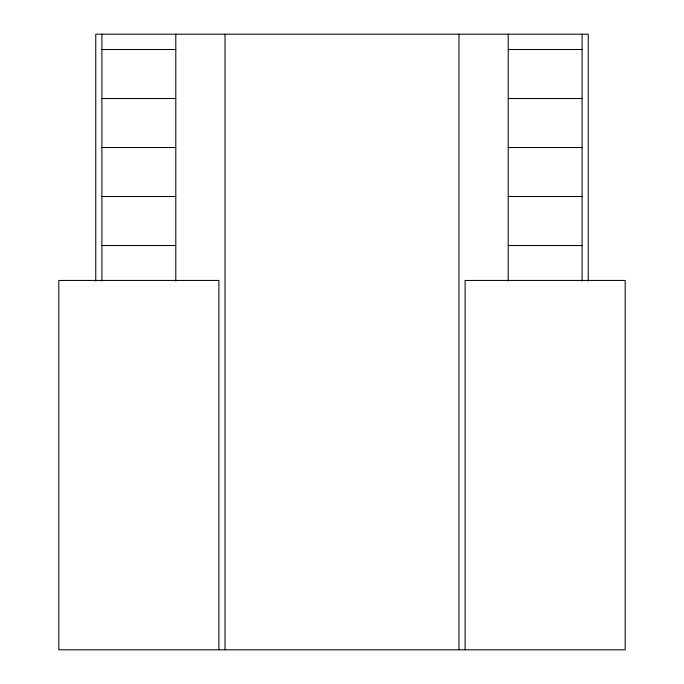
<?xml version="1.0" encoding="UTF-8"?>
<svg xmlns="http://www.w3.org/2000/svg" width="684" height="684" viewBox="0 0 684 684"><rect width="100%" height="100%" fill="white"/><g stroke="black" fill="none" stroke-linecap="round" stroke-linejoin="round"><path stroke-width="1.03" d="M101.916 49.505L175.788 49.505M508.212 49.505L582.084 49.505M101.916 98.513L175.788 98.513M508.212 98.513L582.084 98.513M101.916 147.513L175.788 147.513M508.212 147.513L582.084 147.513M101.916 196.513L175.788 196.513M508.212 196.513L582.084 196.513M101.916 245.522L175.788 245.522M508.212 245.522L582.084 245.522M588.24 281.081L588.24 34.2L95.76 34.2L95.76 281.081M582.084 34.2L582.084 281.081M508.212 34.2L508.212 281.081M465.12 649.8L465.12 280.44L625.176 280.44L625.176 649.8L58.824 649.8L58.824 280.44L218.88 280.44L218.88 649.8M458.964 34.2L458.964 649.8M225.036 34.2L225.036 649.8M175.788 34.2L175.788 281.081M101.916 34.2L101.916 281.081"/></g></svg>
